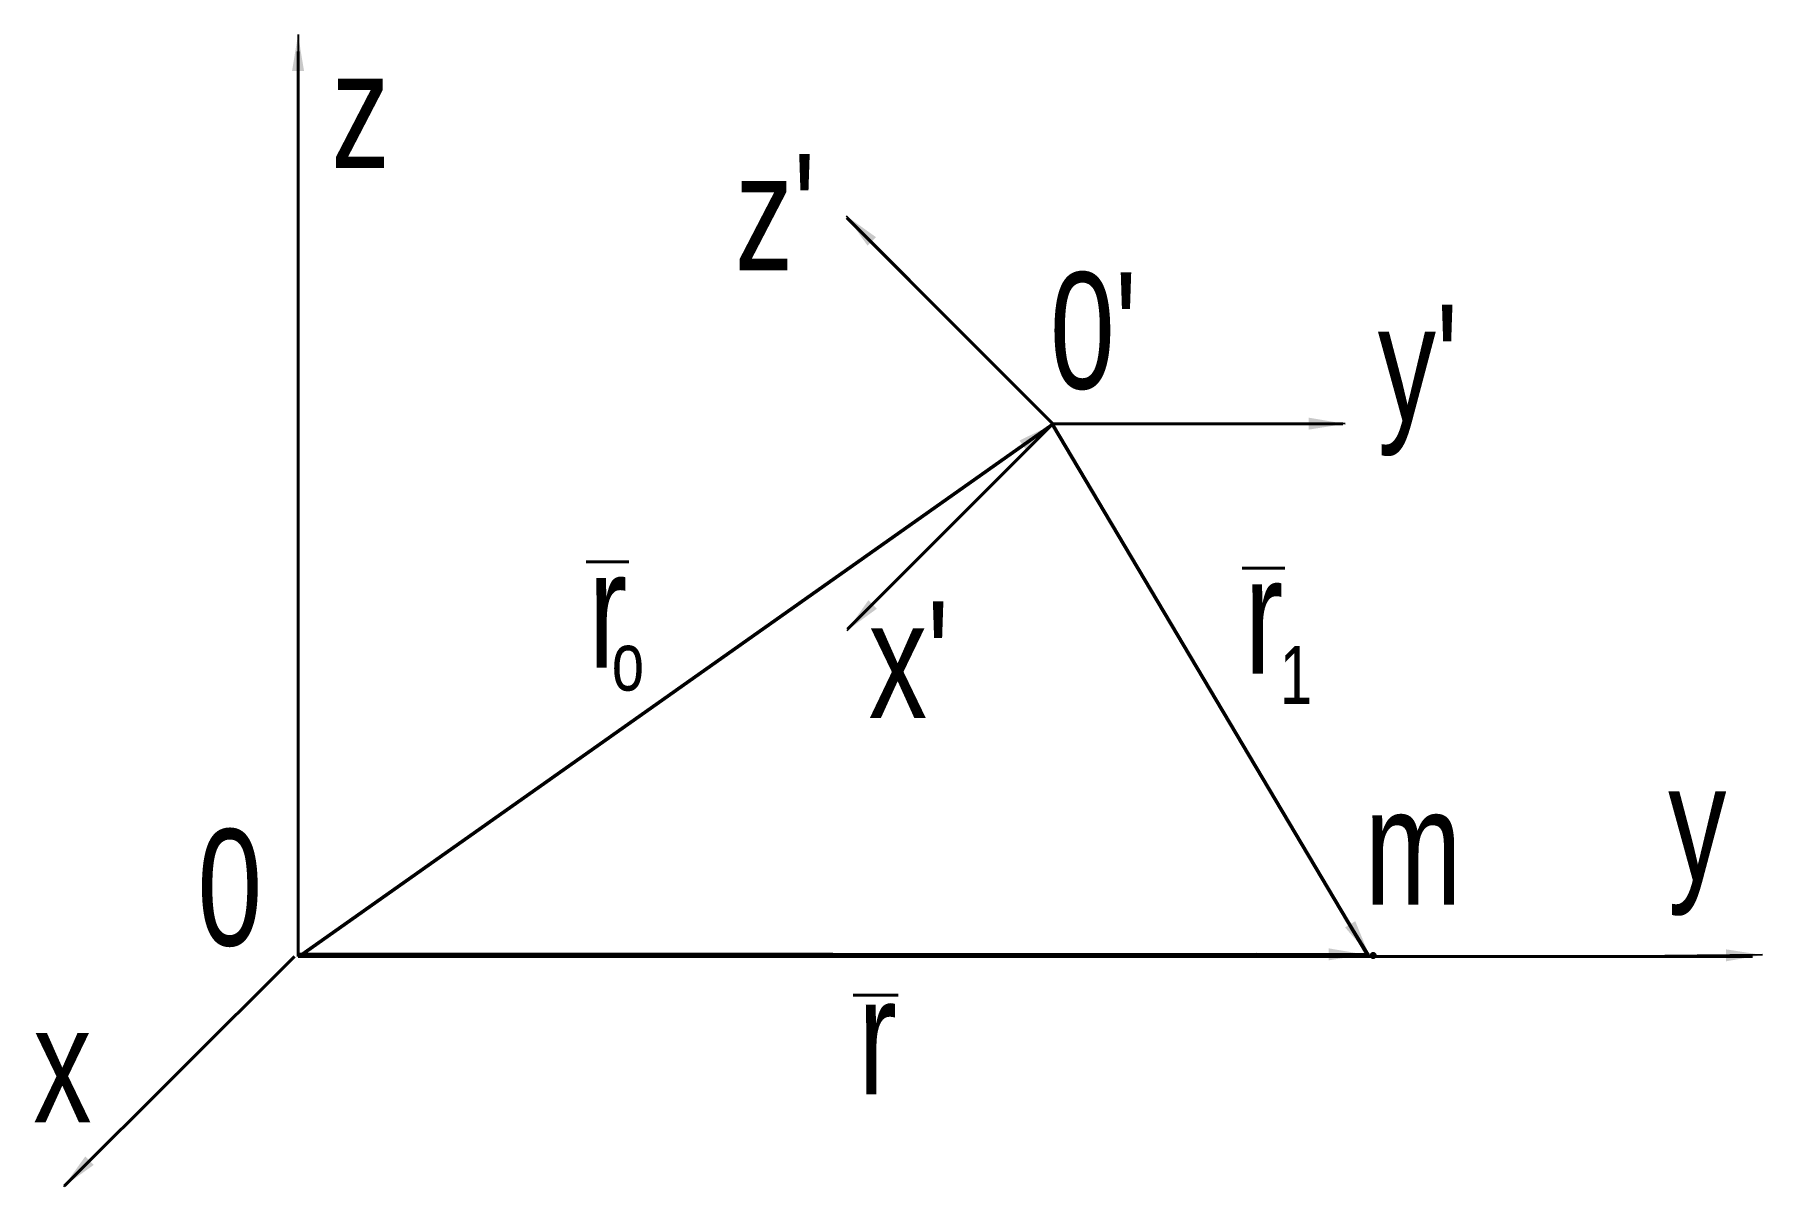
# Model space of a CAD drawing. Header units: millimetres. Extents: x -18 to 101, y -16 to 63.
import ezdxf

# ---------------------------------------------------------------- set-up
doc = ezdxf.new("R2010")
doc.units = ezdxf.units.MM
doc.layers.get('0').update_dxf_attribs({"linetype": 'CONTINUOUS', "lineweight": 0})
doc.styles.get("Standard").update_dxf_attribs({"font": 'txt', "width": 0.75})
doc.dimstyles.get("Standard").update_dxf_attribs({"dimtxt": 2.5, "dimasz": 2.5, "dimexe": 1.25, "dimexo": 0.625, "dimtad": 1, "dimtxsty": 'Standard', "dimcen": 2.5, "dimadec": 0, "dimazin": 0, "dimtfac": 1, "dimtmove": 0, "dimatfit": 3, "dimfxl": 1, "dimarcsym": 0})

msp = doc.modelspace()

# ---------------------------------------------------------------- linework, layer by layer
at = {"lineweight": 40}
for p, q in [((0, 0), (0, 62.22)), ((51.88, 36.64), (37.73, 50.78)), ((51.91, 36.64), (37.77, 22.5)), ((51.84, 36.61), (71.84, 36.61)), ((19.8, 27.13), (22.74, 27.13)), ((64.91, 26.69), (67.84, 26.69)), ((-0.25, 0), (-16.06, -15.77)), ((0, 0), (100, 0)), ((38.17, -2.67), (41.26, -2.67))]:
    msp.add_line(p, q, dxfattribs=at)
at = {"lineweight": 50}
for p, q in [((0.08, 0), (51.88, 36.56)), ((51.88, 36.56), (73.52, 0.1)), ((73.52, 0.1), (0, 0.16))]:
    msp.add_line(p, q, dxfattribs=at)
at = {"lineweight": 120}
msp.add_point((73.92, 0.07), dxfattribs=at)

# ---------------------------------------------------------------- texts
at = {"lineweight": 40, "width": 100, "attachment_point": 5}
for s, insert, char_height in [('z', (4.3, 58.2), 8), ("z'", (32.81, 51.17), 8), ("0'", (54.69, 42.97), 8), ("y'", (77, 39.6), 8), ('r', (21.3, 23.86), 8), ('r', (66.41, 23.44), 8), ("x'", (42, 20.4), 8), ('o', (22.68, 20.25), 4), ('1', (68.61, 19.35), 4), ('y', (96.2, 8), 8), ('0', (-4.69, 4.69), 8), ('r', (39.84, -5.47), 8), ('x', (-16.2, -7.4), 8)]:
    msp.add_mtext(s, dxfattribs=dict(at, insert=insert, char_height=char_height))
at = {"lineweight": 35, "insert": (76.67, 7.55), "char_height": 8, "width": 100, "attachment_point": 5}
msp.add_mtext('m', dxfattribs=at)

# ---------------------------------------------------------------- leaders
at = {"lineweight": 40}
for points in [[(0, 63.37), (0, 53.67)], [(37.68, 50.92), (42.07, 46.53)], [(71.99, 36.61), (67.38, 36.64)], [(37.75, 22.41), (42.21, 26.94)], [(100.68, 0.1), (87.24, -0.03)], [(-16.11, -15.81), (-12.12, -11.83)]]:
    msp.add_leader(points, dimstyle='Standard', dxfattribs=at)
at = {"lineweight": 50}
for points in [[(51.88, 36.57), (46.35, 32.67)], [(73.65, 0.08), (70.59, 5.03)], [(73.36, 0.13), (65.93, 0.17)]]:
    msp.add_leader(points, dimstyle='Standard', dxfattribs=at)

doc.saveas('drawing.dxf')
